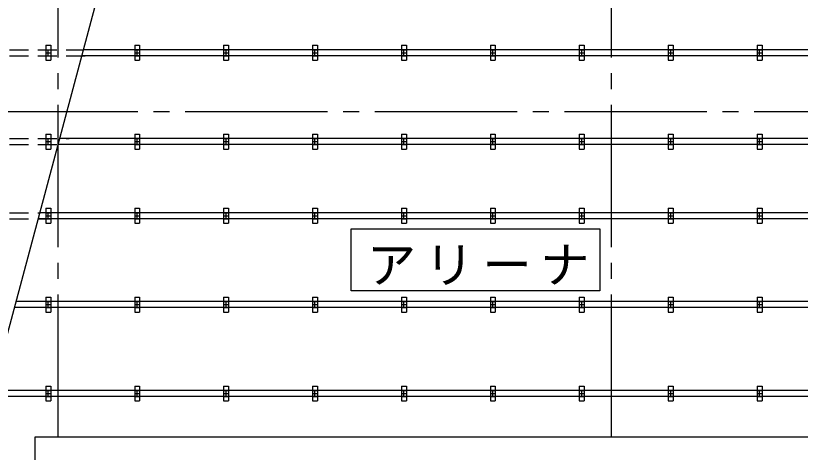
# Model space of a CAD drawing. Units: millimetres at full size, sheet at 1:160; details may follow other scales. Extents: x -33008 to 32992, y -23168 to 22812.
# Drawn here: x -19063 to -11121, y 5520 to 9940 of the extents above; entities that cross this region are included whole.
import ezdxf

# ---------------------------------------------------------------- set-up
doc = ezdxf.new("R2010")
doc.units = ezdxf.units.MM
doc.header["$LTSCALE"] = 160
doc.linetypes.add('CHAIN2', pattern=[12, 9, -1, 1, -1])
doc.linetypes.add('DASHED1', pattern=[1.8, 1.2, -0.6])
for name, color, linetype in [('1-0_中心線', 7, 'CHAIN2'), ('1-1_中線', 7, 'Continuous'), ('1-3_太線２', 5, 'Continuous'), ('1-6_文字', 7, 'Continuous')]:
    doc.layers.add(name, color=color, linetype=linetype)
doc.styles.add('ＭＳ ゴシック', font='')
doc.styles.get('ＭＳ ゴシック').set_extended_font_data('MS Gothic')

msp = doc.modelspace()

# ---------------------------------------------------------------- linework, layer by layer
at = {"layer": '1-0_中心線'}
for p, q in [((-18633.3, 5677.7), (-18633.3, 16718.4)), ((-13033.3, 5677.7), (-13033.3, 16718.4)), ((10972.4, 8965.5), (-29903.4, 8965.5))]:
    msp.add_line(p, q, dxfattribs=at)
at = {"layer": '1-1_中線', "linetype": 'DASHED1'}
for p, q in [((-23158.3, 9595.5), (-18377, 9595.5)), ((-23158.3, 9535.5), (-18351.2, 9535.5)), ((-23158.3, 8695.5), (-18522.6, 8695.5)), ((-23158.3, 8635.5), (-18632.6, 8635.5)), ((-23158.3, 7945.5), (-18817.5, 7945.5)), ((-23158.3, 7885.5), (-18755.7, 7885.5))]:
    msp.add_line(p, q, dxfattribs=at)
at = {"layer": '1-1_中線'}
for p, q in [((-3154.3, 9535.5), (-18391.5, 9535.5)), ((-3138.2, 9595.5), (-18375.4, 9595.5)), ((-3379.4, 8695.5), (-18616.5, 8695.5)), ((-3395.4, 8635.5), (-18632.6, 8635.5)), ((-13844.6, 7945.5), (-18817.5, 7945.5)), ((-3580.3, 7945.5), (-13844.6, 7945.5)), ((-13844.6, 7885.5), (-18833.6, 7885.5)), ((-3596.4, 7885.5), (-13844.6, 7885.5)), ((-13844.6, 7045.5), (-19058.7, 7045.5)), ((-3821.5, 7045.5), (-13844.6, 7045.5)), ((-13844.6, 6985.5), (-19074.7, 6985.5)), ((-3837.6, 6985.5), (-13844.6, 6985.5)), ((-18383.3, 6145.5), (-19299.8, 6145.5)), ((-13844.6, 6145.5), (-18383.3, 6145.5)), ((-4062.6, 6145.5), (-13844.6, 6145.5)), ((-18383.3, 6085.5), (-19315.9, 6085.5)), ((-13844.6, 6085.5), (-18383.3, 6085.5)), ((-4078.7, 6085.5), (-13844.6, 6085.5))]:
    msp.add_line(p, q, dxfattribs=at)
at = {"layer": '1-3_太線２'}
for p, q in [((-18758.3, 9640.5), (-18708.3, 9640.5)), ((-18708.3, 9640.5), (-18708.3, 9490.5)), ((-17858.3, 9640.5), (-17808.3, 9640.5)), ((-17808.3, 9640.5), (-17808.3, 9490.5)), ((-16958.3, 9640.5), (-16908.3, 9640.5)), ((-16908.3, 9640.5), (-16908.3, 9490.5)), ((-16058.3, 9640.5), (-16008.3, 9640.5)), ((-16008.3, 9640.5), (-16008.3, 9490.5)), ((-15158.3, 9640.5), (-15108.3, 9640.5)), ((-15108.3, 9640.5), (-15108.3, 9490.5)), ((-14258.3, 9640.5), (-14208.3, 9640.5)), ((-14208.3, 9640.5), (-14208.3, 9490.5)), ((-13358.3, 9640.5), (-13308.3, 9640.5)), ((-13308.3, 9640.5), (-13308.3, 9490.5)), ((-12458.3, 9640.5), (-12408.3, 9640.5)), ((-12408.3, 9640.5), (-12408.3, 9490.5)), ((-11558.3, 9640.5), (-11508.3, 9640.5)), ((-11508.3, 9640.5), (-11508.3, 9490.5)), ((-18758.3, 9595.5), (-18708.3, 9595.5)), ((-18758.3, 9565.5), (-18708.3, 9565.5)), ((-18758.3, 9535.5), (-18708.3, 9535.5)), ((-18733.3, 9535.5), (-18733.3, 9595.5)), ((-17858.3, 9595.5), (-17808.3, 9595.5)), ((-17858.3, 9565.5), (-17808.3, 9565.5)), ((-17858.3, 9535.5), (-17808.3, 9535.5)), ((-17833.3, 9535.5), (-17833.3, 9595.5)), ((-16958.3, 9595.5), (-16908.3, 9595.5)), ((-16958.3, 9565.5), (-16908.3, 9565.5)), ((-16958.3, 9535.5), (-16908.3, 9535.5)), ((-16933.3, 9535.5), (-16933.3, 9595.5)), ((-16058.3, 9595.5), (-16008.3, 9595.5)), ((-16058.3, 9565.5), (-16008.3, 9565.5)), ((-16058.3, 9535.5), (-16008.3, 9535.5)), ((-16033.3, 9535.5), (-16033.3, 9595.5)), ((-15158.3, 9595.5), (-15108.3, 9595.5)), ((-15158.3, 9565.5), (-15108.3, 9565.5)), ((-15158.3, 9535.5), (-15108.3, 9535.5)), ((-15133.3, 9535.5), (-15133.3, 9595.5)), ((-14258.3, 9595.5), (-14208.3, 9595.5)), ((-14258.3, 9565.5), (-14208.3, 9565.5)), ((-14258.3, 9535.5), (-14208.3, 9535.5)), ((-14233.3, 9535.5), (-14233.3, 9595.5)), ((-13358.3, 9595.5), (-13308.3, 9595.5)), ((-13358.3, 9565.5), (-13308.3, 9565.5)), ((-13358.3, 9535.5), (-13308.3, 9535.5)), ((-13333.3, 9535.5), (-13333.3, 9595.5)), ((-12458.3, 9595.5), (-12408.3, 9595.5)), ((-12458.3, 9565.5), (-12408.3, 9565.5)), ((-12458.3, 9535.5), (-12408.3, 9535.5)), ((-12433.3, 9535.5), (-12433.3, 9595.5)), ((-11558.3, 9595.5), (-11508.3, 9595.5)), ((-11558.3, 9565.5), (-11508.3, 9565.5)), ((-11558.3, 9535.5), (-11508.3, 9535.5)), ((-11533.3, 9535.5), (-11533.3, 9595.5)), ((-18758.3, 8740.5), (-18708.3, 8740.5)), ((-18708.3, 8740.5), (-18708.3, 8590.5)), ((-17858.3, 8740.5), (-17808.3, 8740.5)), ((-17808.3, 8740.5), (-17808.3, 8590.5)), ((-16958.3, 8740.5), (-16908.3, 8740.5)), ((-16908.3, 8740.5), (-16908.3, 8590.5)), ((-16058.3, 8740.5), (-16008.3, 8740.5)), ((-16008.3, 8740.5), (-16008.3, 8590.5)), ((-15158.3, 8740.5), (-15108.3, 8740.5)), ((-15108.3, 8740.5), (-15108.3, 8590.5)), ((-14258.3, 8740.5), (-14208.3, 8740.5)), ((-14208.3, 8740.5), (-14208.3, 8590.5)), ((-13358.3, 8740.5), (-13308.3, 8740.5)), ((-13308.3, 8740.5), (-13308.3, 8590.5)), ((-12458.3, 8740.5), (-12408.3, 8740.5)), ((-12408.3, 8740.5), (-12408.3, 8590.5)), ((-11558.3, 8740.5), (-11508.3, 8740.5)), ((-11508.3, 8740.5), (-11508.3, 8590.5)), ((-18758.3, 8695.5), (-18708.3, 8695.5)), ((-18758.3, 8665.5), (-18708.3, 8665.5)), ((-18733.3, 8635.5), (-18733.3, 8695.5)), ((-17858.3, 8695.5), (-17808.3, 8695.5)), ((-17858.3, 8665.5), (-17808.3, 8665.5)), ((-17833.3, 8635.5), (-17833.3, 8695.5)), ((-16958.3, 8695.5), (-16908.3, 8695.5)), ((-16958.3, 8665.5), (-16908.3, 8665.5)), ((-16933.3, 8635.5), (-16933.3, 8695.5)), ((-16058.3, 8695.5), (-16008.3, 8695.5)), ((-16058.3, 8665.5), (-16008.3, 8665.5)), ((-16033.3, 8635.5), (-16033.3, 8695.5)), ((-15158.3, 8695.5), (-15108.3, 8695.5)), ((-15158.3, 8665.5), (-15108.3, 8665.5)), ((-15133.3, 8635.5), (-15133.3, 8695.5)), ((-14258.3, 8695.5), (-14208.3, 8695.5)), ((-14258.3, 8665.5), (-14208.3, 8665.5)), ((-14233.3, 8635.5), (-14233.3, 8695.5)), ((-13358.3, 8695.5), (-13308.3, 8695.5)), ((-13358.3, 8665.5), (-13308.3, 8665.5)), ((-13333.3, 8635.5), (-13333.3, 8695.5)), ((-12458.3, 8695.5), (-12408.3, 8695.5)), ((-12458.3, 8665.5), (-12408.3, 8665.5)), ((-12433.3, 8635.5), (-12433.3, 8695.5)), ((-11558.3, 8695.5), (-11508.3, 8695.5)), ((-11558.3, 8665.5), (-11508.3, 8665.5)), ((-11533.3, 8635.5), (-11533.3, 8695.5)), ((-18758.3, 8635.5), (-18708.3, 8635.5)), ((-17858.3, 8635.5), (-17808.3, 8635.5)), ((-16958.3, 8635.5), (-16908.3, 8635.5)), ((-16058.3, 8635.5), (-16008.3, 8635.5)), ((-15158.3, 8635.5), (-15108.3, 8635.5)), ((-14258.3, 8635.5), (-14208.3, 8635.5)), ((-13358.3, 8635.5), (-13308.3, 8635.5)), ((-12458.3, 8635.5), (-12408.3, 8635.5)), ((-11558.3, 8635.5), (-11508.3, 8635.5)), ((-18758.3, 7990.5), (-18708.3, 7990.5)), ((-18758.3, 7945.5), (-18708.3, 7945.5)), ((-18733.3, 7885.5), (-18733.3, 7945.5)), ((-18708.3, 7990.5), (-18708.3, 7840.5)), ((-17858.3, 7990.5), (-17808.3, 7990.5)), ((-17858.3, 7945.5), (-17808.3, 7945.5)), ((-17833.3, 7885.5), (-17833.3, 7945.5)), ((-17808.3, 7990.5), (-17808.3, 7840.5)), ((-16958.3, 7990.5), (-16908.3, 7990.5)), ((-16958.3, 7945.5), (-16908.3, 7945.5)), ((-16933.3, 7885.5), (-16933.3, 7945.5)), ((-16908.3, 7990.5), (-16908.3, 7840.5)), ((-16058.3, 7990.5), (-16008.3, 7990.5)), ((-16058.3, 7945.5), (-16008.3, 7945.5)), ((-16033.3, 7885.5), (-16033.3, 7945.5)), ((-16008.3, 7990.5), (-16008.3, 7840.5)), ((-15158.3, 7990.5), (-15108.3, 7990.5)), ((-15158.3, 7945.5), (-15108.3, 7945.5)), ((-15133.3, 7885.5), (-15133.3, 7945.5)), ((-15108.3, 7990.5), (-15108.3, 7840.5)), ((-14258.3, 7990.5), (-14208.3, 7990.5)), ((-14258.3, 7945.5), (-14208.3, 7945.5)), ((-14233.3, 7885.5), (-14233.3, 7945.5)), ((-14208.3, 7990.5), (-14208.3, 7840.5)), ((-13358.3, 7990.5), (-13308.3, 7990.5)), ((-13358.3, 7945.5), (-13308.3, 7945.5)), ((-13333.3, 7885.5), (-13333.3, 7945.5)), ((-13308.3, 7990.5), (-13308.3, 7840.5)), ((-12458.3, 7990.5), (-12408.3, 7990.5)), ((-12458.3, 7945.5), (-12408.3, 7945.5)), ((-12433.3, 7885.5), (-12433.3, 7945.5)), ((-12408.3, 7990.5), (-12408.3, 7840.5)), ((-11558.3, 7990.5), (-11508.3, 7990.5)), ((-11558.3, 7945.5), (-11508.3, 7945.5)), ((-11533.3, 7885.5), (-11533.3, 7945.5)), ((-11508.3, 7990.5), (-11508.3, 7840.5)), ((-18758.3, 7915.5), (-18708.3, 7915.5)), ((-18758.3, 7885.5), (-18708.3, 7885.5)), ((-17858.3, 7915.5), (-17808.3, 7915.5)), ((-17858.3, 7885.5), (-17808.3, 7885.5)), ((-16958.3, 7915.5), (-16908.3, 7915.5)), ((-16958.3, 7885.5), (-16908.3, 7885.5)), ((-16058.3, 7915.5), (-16008.3, 7915.5)), ((-16058.3, 7885.5), (-16008.3, 7885.5)), ((-15158.3, 7915.5), (-15108.3, 7915.5)), ((-15158.3, 7885.5), (-15108.3, 7885.5)), ((-14258.3, 7915.5), (-14208.3, 7915.5)), ((-14258.3, 7885.5), (-14208.3, 7885.5)), ((-13358.3, 7915.5), (-13308.3, 7915.5)), ((-13358.3, 7885.5), (-13308.3, 7885.5)), ((-12458.3, 7915.5), (-12408.3, 7915.5)), ((-12458.3, 7885.5), (-12408.3, 7885.5)), ((-11558.3, 7915.5), (-11508.3, 7915.5)), ((-11558.3, 7885.5), (-11508.3, 7885.5)), ((-18758.3, 7090.5), (-18708.3, 7090.5)), ((-18708.3, 7090.5), (-18708.3, 6940.5)), ((-17858.3, 7090.5), (-17808.3, 7090.5)), ((-17808.3, 7090.5), (-17808.3, 6940.5)), ((-16958.3, 7090.5), (-16908.3, 7090.5)), ((-16908.3, 7090.5), (-16908.3, 6940.5)), ((-16058.3, 7090.5), (-16008.3, 7090.5)), ((-16008.3, 7090.5), (-16008.3, 6940.5)), ((-15158.3, 7090.5), (-15108.3, 7090.5)), ((-15108.3, 7090.5), (-15108.3, 6940.5)), ((-14258.3, 7090.5), (-14208.3, 7090.5)), ((-14208.3, 7090.5), (-14208.3, 6940.5)), ((-13358.3, 7090.5), (-13308.3, 7090.5)), ((-13308.3, 7090.5), (-13308.3, 6940.5)), ((-12458.3, 7090.5), (-12408.3, 7090.5)), ((-12408.3, 7090.5), (-12408.3, 6940.5)), ((-11558.3, 7090.5), (-11508.3, 7090.5)), ((-11508.3, 7090.5), (-11508.3, 6940.5)), ((-18758.3, 7045.5), (-18708.3, 7045.5)), ((-18758.3, 7015.5), (-18708.3, 7015.5)), ((-18733.3, 6985.5), (-18733.3, 7045.5)), ((-17858.3, 7045.5), (-17808.3, 7045.5)), ((-17858.3, 7015.5), (-17808.3, 7015.5)), ((-17833.3, 6985.5), (-17833.3, 7045.5)), ((-16958.3, 7045.5), (-16908.3, 7045.5)), ((-16958.3, 7015.5), (-16908.3, 7015.5)), ((-16933.3, 6985.5), (-16933.3, 7045.5)), ((-16058.3, 7045.5), (-16008.3, 7045.5)), ((-16058.3, 7015.5), (-16008.3, 7015.5)), ((-16033.3, 6985.5), (-16033.3, 7045.5)), ((-15158.3, 7045.5), (-15108.3, 7045.5)), ((-15158.3, 7015.5), (-15108.3, 7015.5)), ((-15133.3, 6985.5), (-15133.3, 7045.5)), ((-14258.3, 7045.5), (-14208.3, 7045.5)), ((-14258.3, 7015.5), (-14208.3, 7015.5)), ((-14233.3, 6985.5), (-14233.3, 7045.5)), ((-13358.3, 7045.5), (-13308.3, 7045.5)), ((-13358.3, 7015.5), (-13308.3, 7015.5)), ((-13333.3, 6985.5), (-13333.3, 7045.5)), ((-12458.3, 7045.5), (-12408.3, 7045.5)), ((-12458.3, 7015.5), (-12408.3, 7015.5)), ((-12433.3, 6985.5), (-12433.3, 7045.5)), ((-11558.3, 7045.5), (-11508.3, 7045.5)), ((-11558.3, 7015.5), (-11508.3, 7015.5)), ((-11533.3, 6985.5), (-11533.3, 7045.5)), ((-18758.3, 6985.5), (-18708.3, 6985.5)), ((-17858.3, 6985.5), (-17808.3, 6985.5)), ((-16958.3, 6985.5), (-16908.3, 6985.5)), ((-16058.3, 6985.5), (-16008.3, 6985.5)), ((-15158.3, 6985.5), (-15108.3, 6985.5)), ((-14258.3, 6985.5), (-14208.3, 6985.5)), ((-13358.3, 6985.5), (-13308.3, 6985.5)), ((-12458.3, 6985.5), (-12408.3, 6985.5)), ((-11558.3, 6985.5), (-11508.3, 6985.5)), ((-18758.3, 6190.5), (-18708.3, 6190.5)), ((-18758.3, 6145.5), (-18708.3, 6145.5)), ((-18758.3, 6115.5), (-18708.3, 6115.5)), ((-18733.3, 6085.5), (-18733.3, 6145.5)), ((-18708.3, 6190.5), (-18708.3, 6040.5)), ((-17858.3, 6190.5), (-17808.3, 6190.5)), ((-17858.3, 6145.5), (-17808.3, 6145.5)), ((-17858.3, 6115.5), (-17808.3, 6115.5)), ((-17833.3, 6085.5), (-17833.3, 6145.5)), ((-17808.3, 6190.5), (-17808.3, 6040.5)), ((-16958.3, 6190.5), (-16908.3, 6190.5)), ((-16958.3, 6145.5), (-16908.3, 6145.5)), ((-16958.3, 6115.5), (-16908.3, 6115.5)), ((-16933.3, 6085.5), (-16933.3, 6145.5)), ((-16908.3, 6190.5), (-16908.3, 6040.5)), ((-16058.3, 6190.5), (-16008.3, 6190.5)), ((-16058.3, 6145.5), (-16008.3, 6145.5)), ((-16058.3, 6115.5), (-16008.3, 6115.5)), ((-16033.3, 6085.5), (-16033.3, 6145.5)), ((-16008.3, 6190.5), (-16008.3, 6040.5)), ((-15158.3, 6190.5), (-15108.3, 6190.5)), ((-15158.3, 6145.5), (-15108.3, 6145.5)), ((-15158.3, 6115.5), (-15108.3, 6115.5)), ((-15133.3, 6085.5), (-15133.3, 6145.5)), ((-15108.3, 6190.5), (-15108.3, 6040.5)), ((-14258.3, 6190.5), (-14208.3, 6190.5)), ((-14258.3, 6145.5), (-14208.3, 6145.5)), ((-14258.3, 6115.5), (-14208.3, 6115.5)), ((-14233.3, 6085.5), (-14233.3, 6145.5)), ((-14208.3, 6190.5), (-14208.3, 6040.5)), ((-13358.3, 6190.5), (-13308.3, 6190.5)), ((-13358.3, 6145.5), (-13308.3, 6145.5)), ((-13358.3, 6115.5), (-13308.3, 6115.5)), ((-13333.3, 6085.5), (-13333.3, 6145.5)), ((-13308.3, 6190.5), (-13308.3, 6040.5)), ((-12458.3, 6190.5), (-12408.3, 6190.5)), ((-12458.3, 6145.5), (-12408.3, 6145.5)), ((-12458.3, 6115.5), (-12408.3, 6115.5)), ((-12433.3, 6085.5), (-12433.3, 6145.5)), ((-12408.3, 6190.5), (-12408.3, 6040.5)), ((-11558.3, 6190.5), (-11508.3, 6190.5)), ((-11558.3, 6145.5), (-11508.3, 6145.5)), ((-11558.3, 6115.5), (-11508.3, 6115.5)), ((-11533.3, 6085.5), (-11533.3, 6145.5)), ((-11508.3, 6190.5), (-11508.3, 6040.5)), ((-18758.3, 6085.5), (-18708.3, 6085.5)), ((-17858.3, 6085.5), (-17808.3, 6085.5)), ((-16958.3, 6085.5), (-16908.3, 6085.5)), ((-16058.3, 6085.5), (-16008.3, 6085.5)), ((-15158.3, 6085.5), (-15108.3, 6085.5)), ((-14258.3, 6085.5), (-14208.3, 6085.5)), ((-13358.3, 6085.5), (-13308.3, 6085.5)), ((-12458.3, 6085.5), (-12408.3, 6085.5)), ((-11558.3, 6085.5), (-11508.3, 6085.5))]:
    msp.add_line(p, q, dxfattribs=at)
for points in [[(-18758.3, 9640.5), (-18758.3, 9490.5), (-18708.3, 9490.5)], [(-17858.3, 9640.5), (-17858.3, 9490.5), (-17808.3, 9490.5)], [(-16958.3, 9640.5), (-16958.3, 9490.5), (-16908.3, 9490.5)], [(-16058.3, 9640.5), (-16058.3, 9490.5), (-16008.3, 9490.5)], [(-15158.3, 9640.5), (-15158.3, 9490.5), (-15108.3, 9490.5)], [(-14258.3, 9640.5), (-14258.3, 9490.5), (-14208.3, 9490.5)], [(-13358.3, 9640.5), (-13358.3, 9490.5), (-13308.3, 9490.5)], [(-12458.3, 9640.5), (-12458.3, 9490.5), (-12408.3, 9490.5)], [(-11558.3, 9640.5), (-11558.3, 9490.5), (-11508.3, 9490.5)], [(-18758.3, 8740.5), (-18758.3, 8590.5), (-18708.3, 8590.5)], [(-17858.3, 8740.5), (-17858.3, 8590.5), (-17808.3, 8590.5)], [(-16958.3, 8740.5), (-16958.3, 8590.5), (-16908.3, 8590.5)], [(-16058.3, 8740.5), (-16058.3, 8590.5), (-16008.3, 8590.5)], [(-15158.3, 8740.5), (-15158.3, 8590.5), (-15108.3, 8590.5)], [(-14258.3, 8740.5), (-14258.3, 8590.5), (-14208.3, 8590.5)], [(-13358.3, 8740.5), (-13358.3, 8590.5), (-13308.3, 8590.5)], [(-12458.3, 8740.5), (-12458.3, 8590.5), (-12408.3, 8590.5)], [(-11558.3, 8740.5), (-11558.3, 8590.5), (-11508.3, 8590.5)], [(-18758.3, 7990.5), (-18758.3, 7840.5), (-18708.3, 7840.5)], [(-17858.3, 7990.5), (-17858.3, 7840.5), (-17808.3, 7840.5)], [(-16958.3, 7990.5), (-16958.3, 7840.5), (-16908.3, 7840.5)], [(-16058.3, 7990.5), (-16058.3, 7840.5), (-16008.3, 7840.5)], [(-15158.3, 7990.5), (-15158.3, 7840.5), (-15108.3, 7840.5)], [(-14258.3, 7990.5), (-14258.3, 7840.5), (-14208.3, 7840.5)], [(-13358.3, 7990.5), (-13358.3, 7840.5), (-13308.3, 7840.5)], [(-12458.3, 7990.5), (-12458.3, 7840.5), (-12408.3, 7840.5)], [(-11558.3, 7990.5), (-11558.3, 7840.5), (-11508.3, 7840.5)], [(-18758.3, 7090.5), (-18758.3, 6940.5), (-18708.3, 6940.5)], [(-17858.3, 7090.5), (-17858.3, 6940.5), (-17808.3, 6940.5)], [(-16958.3, 7090.5), (-16958.3, 6940.5), (-16908.3, 6940.5)], [(-16058.3, 7090.5), (-16058.3, 6940.5), (-16008.3, 6940.5)], [(-15158.3, 7090.5), (-15158.3, 6940.5), (-15108.3, 6940.5)], [(-14258.3, 7090.5), (-14258.3, 6940.5), (-14208.3, 6940.5)], [(-13358.3, 7090.5), (-13358.3, 6940.5), (-13308.3, 6940.5)], [(-12458.3, 7090.5), (-12458.3, 6940.5), (-12408.3, 6940.5)], [(-11558.3, 7090.5), (-11558.3, 6940.5), (-11508.3, 6940.5)], [(-18758.3, 6190.5), (-18758.3, 6040.5), (-18708.3, 6040.5)], [(-17858.3, 6190.5), (-17858.3, 6040.5), (-17808.3, 6040.5)], [(-16958.3, 6190.5), (-16958.3, 6040.5), (-16908.3, 6040.5)], [(-16058.3, 6190.5), (-16058.3, 6040.5), (-16008.3, 6040.5)], [(-15158.3, 6190.5), (-15158.3, 6040.5), (-15108.3, 6040.5)], [(-14258.3, 6190.5), (-14258.3, 6040.5), (-14208.3, 6040.5)], [(-13358.3, 6190.5), (-13358.3, 6040.5), (-13308.3, 6040.5)], [(-12458.3, 6190.5), (-12458.3, 6040.5), (-12408.3, 6040.5)], [(-11558.3, 6190.5), (-11558.3, 6040.5), (-11508.3, 6040.5)]]:
    msp.add_lwpolyline(points, dxfattribs=at)
at = {"layer": '1-6_文字'}
for p, q in [((-23785.4, -10595), (-16791.9, 15505.2)), ((-13151.8, 7784), (-13151.8, 7155)), ((-13151.8, 7155), (-15667.9, 7155)), ((-18866.7, 3910.4), (-18866.7, 5677.7)), ((-18866.7, 5677.7), (-10814, 5677.7))]:
    msp.add_line(p, q, dxfattribs=at)
msp.add_lwpolyline([(-15667.9, 7155), (-15667.9, 7784), (-13151.8, 7784)], dxfattribs=at)

# ---------------------------------------------------------------- texts
at = {"layer": '1-6_文字', "insert": (-15509.1, 7215.2), "char_height": 366.6, "attachment_point": 7, "style": 'ＭＳ ゴシック'}
msp.add_mtext('\\T1.17;アリーナ', dxfattribs=at)

doc.saveas('drawing.dxf')
